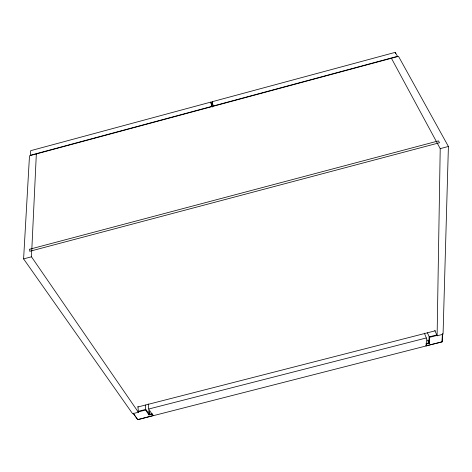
<?xml version="1.0" encoding="UTF-8"?>
<svg xmlns="http://www.w3.org/2000/svg" width="472" height="472" viewBox="0 0 472 472"><rect width="100%" height="100%" fill="white"/><g stroke="black" fill="none" stroke-linecap="round" stroke-linejoin="round"><path stroke-width="0.71" d="M427.384 332.837L429.526 337.332L429.52 343.215L426.192 344.064L426.198 345.929L425.738 345.687M137.954 406.374L138.385 412.245L132.602 413.72L23.6 258.886L29.488 155.784L398.504 56.345L448.4 146.468L443.06 334.264L437.107 335.787L440.217 148.633L391.412 58.257M442.329 334.058L442.122 341.858L137.747 419.655L133.269 413.501M426.759 345.61L442.122 341.858L442.529 333.645M138.385 412.245L31.471 256.803L36.338 153.937M153.317 415.507L152.208 414.121L148.963 414.947L145.659 409.991L145.494 405.017M152.615 415.684L137.747 419.655L133.204 413.183M441.975 341.722L442.317 341.451M210.807 102.1L30.668 150.686L30.409 155.264L211.757 106.395L210.807 102.1L212.276 107.044M212.022 101.769L395.3 52.345L397.507 56.339L212.984 106.064L212.022 101.769L213.067 105.303M23.6 258.886L31.471 256.803M440.217 148.633L448.4 146.468M137.901 406.976L435.172 330.819M138.042 411.395L145.854 409.395L149.052 414.198L148.963 414.947L149.476 414.274L152.072 413.614L152.208 414.121M436.665 334.955L429.054 336.902L429.054 342.595L429.52 343.215L428.718 342.873L426.057 343.551L426.192 344.064M148.243 403.943L148.668 409.035L426.328 337.958L424.381 333.191M138.048 411.944L145.659 409.991M429.526 337.332L437.349 335.332M137.405 419.39L137.836 419.466M148.668 409.035L153.081 415.738M434.83 330.365L437.107 335.787M427.939 339.881L429.054 342.595L428.718 342.873L427.608 340.153M149.229 411.348L149.476 414.274L149.052 414.198L148.739 410.54M395.3 52.345L395.359 53.814M426.328 337.958L426.363 345.887M29.795 249.198L29.689 251.31L439.491 142.745L438.482 140.886L29.795 249.198"/></g></svg>
